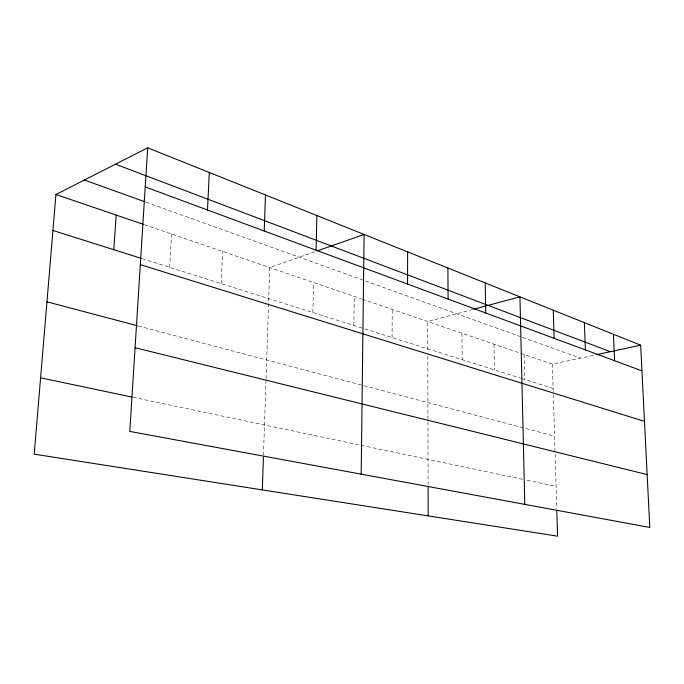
<?xml version="1.0" encoding="UTF-8"?>
<svg xmlns="http://www.w3.org/2000/svg" width="684" height="684" viewBox="0 0 684 684"><rect width="100%" height="100%" fill="white"/><g stroke="black" fill="none" stroke-linecap="round" stroke-linejoin="round"><path stroke-width="0.51" stroke-dasharray="3.42 2.56" d="M392.077 337.554L392.231 309.407M353.859 325.49L354.269 296.437M312.844 312.545L313.554 282.518M263.477 455.116L266.008 379.731M266.042 378.697L269.778 267.564L316.299 251.233M221.154 283.595L222.582 251.438M169.675 267.333L171.556 233.996M472.952 309.433L427.714 321.531L427.791 351.918M362.263 299.164L552.381 364.127L594.849 355.022M132.978 397.284L525.03 479.817M527.082 480.245L556.075 486.35M138.51 326.046L554.562 436.118M142.238 258.672L520.644 378.149M521.653 378.466L553.117 388.401M144.375 224.711L361.263 298.822M146.111 202.216L521.559 337.015M522.55 337.366L580.365 358.125M552.381 364.127L553.27 393.565M553.305 394.591L556.759 509.067M524.081 354.457L524.671 379.423M493.985 344.172L494.429 369.873M461.931 333.219L462.196 359.698M427.799 356.031L428.107 484.349"/><path stroke-width="1.03" d="M407.561 284.057L407.63 251.892M361.178 474.157L364.102 234.458L317.299 250.883M316.076 250.19L316.88 215.554M262.314 489.889L263.408 457.203M264.212 230.978L265.478 194.974M207.5 209.979L209.313 172.496M147.693 147.821L129.789 431.416L649.8 527.467L640.669 345.181L147.693 147.821L55.943 194.495L34.2 454.142L557.58 536.179L556.819 511.128M113.792 249.694L116.195 215.084M473.969 309.159L519.951 296.856L524.79 504.373M596.918 354.577L640.669 345.181M40.587 377.833L131.944 397.062M135.073 347.72L647.149 474.585M46.957 301.824L137.493 325.781M140.314 264.648L644.482 421.353M52.933 230.474L141.22 258.355M55.943 194.495L143.375 224.369M84.363 180.037L145.119 201.857M145.23 186.929L641.951 370.848M115.493 164.203L610.359 351.687M613.437 334.279L614.6 360.724M584.367 322.643L585.393 349.909M553.279 310.203L554.151 338.341M485.23 282.954L485.691 312.99M447.892 268.008L448.106 299.07M428.116 487.47L428.184 515.89"/></g></svg>
